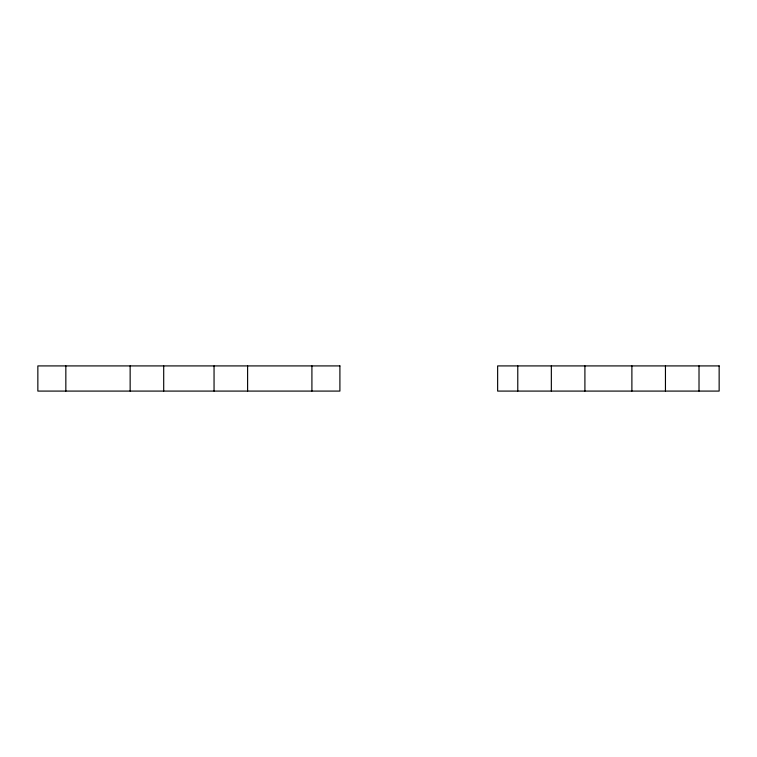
<?xml version="1.0" encoding="UTF-8"?>
<svg xmlns="http://www.w3.org/2000/svg" width="757" height="757" viewBox="0 0 757 757"><rect width="100%" height="100%" fill="white"/><g stroke="black" fill="none" stroke-linecap="round" stroke-linejoin="round"><path stroke-width="1.14" d="M699.014 365.915L699.014 391.085M665.45 365.915L665.45 391.085M631.887 365.915L631.887 391.085M584.906 365.915L584.906 391.085M551.342 365.915L551.342 391.085M517.779 365.915L517.779 391.085M311.912 365.915L311.912 391.085M247.605 365.915L247.605 391.085M214.051 365.915L214.051 391.085M163.701 365.915L163.701 391.085M130.147 365.915L130.147 391.085M65.84 365.915L65.84 391.085M339.902 365.915L37.85 365.915L37.85 391.085L339.902 391.085L339.902 365.915M719.15 365.915L497.642 365.915L497.642 391.085L719.15 391.085L719.15 365.915"/></g></svg>
